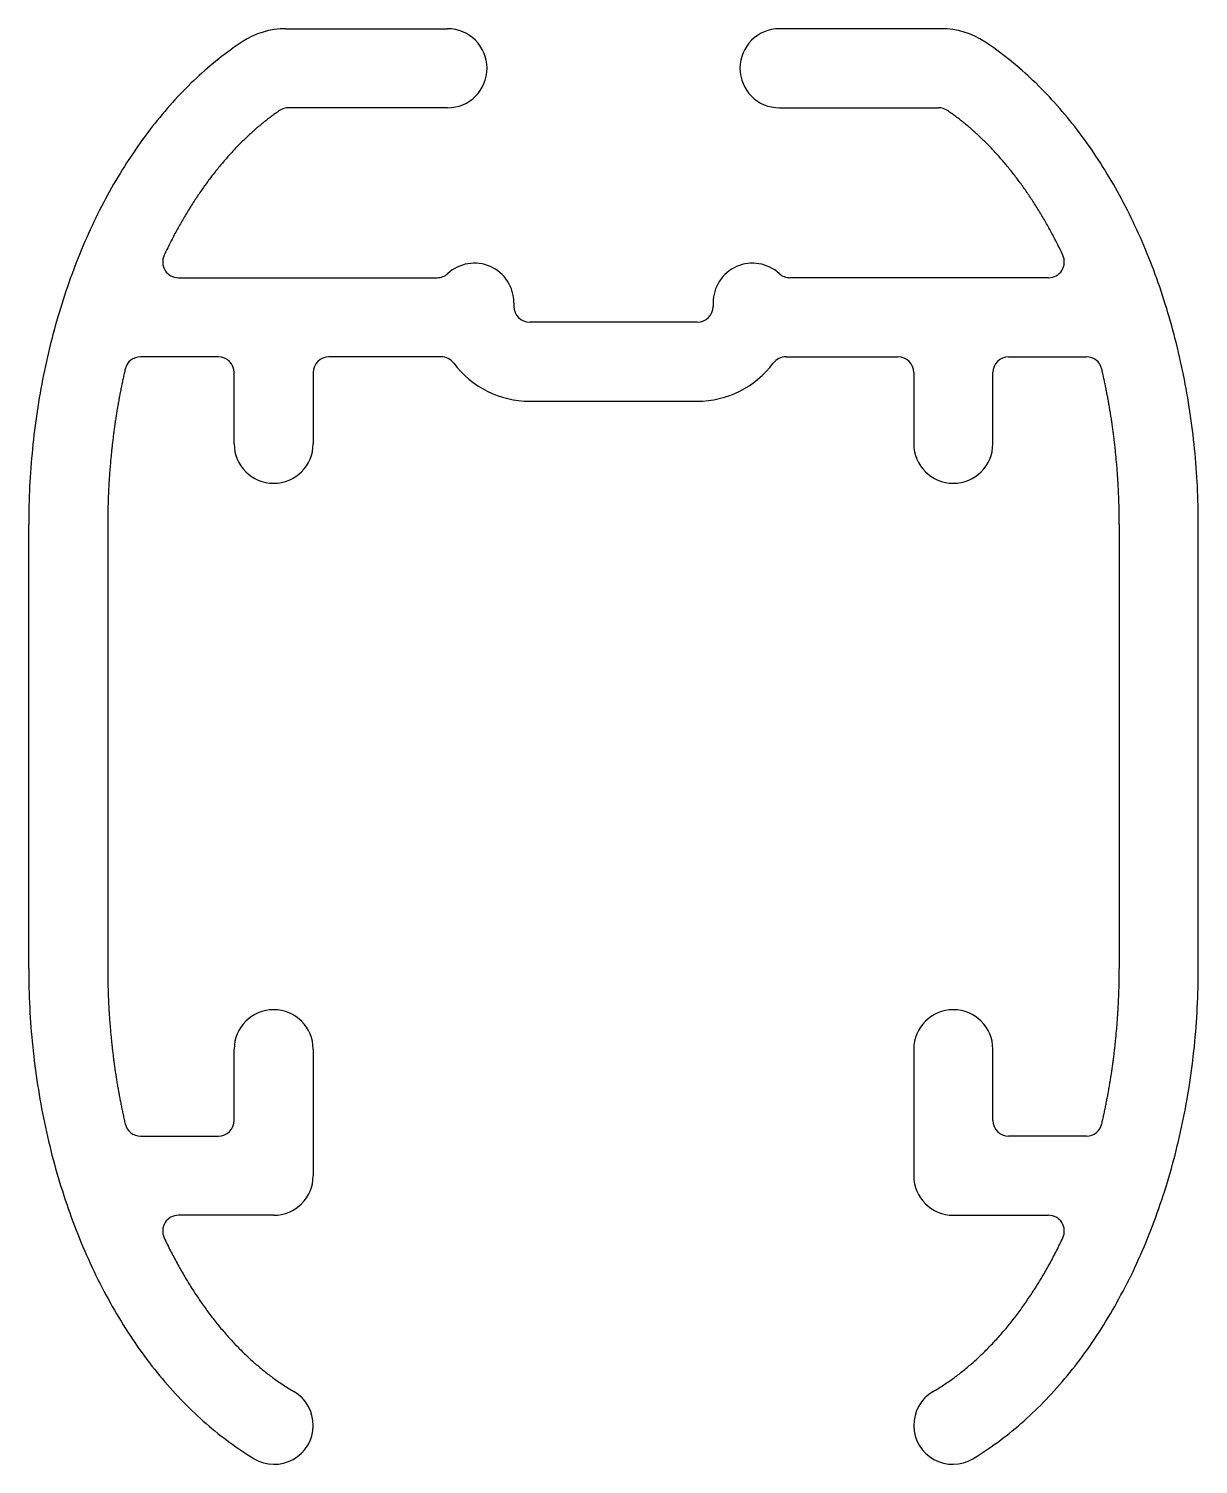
# Model space of a CAD drawing. Extents: x 635.3 to 654.1, y 660.9 to 684.
import ezdxf

# ---------------------------------------------------------------- set-up
doc = ezdxf.new("R2010")
doc.units = 0
doc.layers.get('0').update_dxf_attribs({"linetype": 'CONTINUOUS'})

msp = doc.modelspace()

# ---------------------------------------------------------------- linework, layer by layer
for p, q in [((639.408, 683.972), (642.007, 683.972)), ((649.941, 683.972), (647.341, 683.972)), ((642.007, 682.702), (639.452, 682.702)), ((647.341, 682.702), (649.897, 682.702)), ((637.683, 679.972), (641.839, 679.972)), ((651.665, 679.972), (647.51, 679.972)), ((643.074, 679.57), (643.074, 679.512)), ((646.274, 679.57), (646.274, 679.512)), ((646.02, 679.258), (643.328, 679.258)), ((638.324, 678.702), (637.075, 678.702)), ((641.904, 678.702), (640.102, 678.702)), ((647.445, 678.702), (649.246, 678.702)), ((651.024, 678.702), (652.274, 678.702)), ((638.578, 677.305), (638.578, 678.448)), ((639.848, 678.448), (639.848, 677.305)), ((649.5, 678.448), (649.5, 677.305)), ((650.77, 677.305), (650.77, 678.448)), ((643.328, 677.988), (646.02, 677.988)), ((635.276, 668.872), (635.276, 676.01)), ((636.546, 676.01), (636.546, 668.872)), ((652.802, 676.01), (652.802, 668.872)), ((654.072, 668.872), (654.072, 676.01)), ((638.578, 666.434), (638.578, 667.577)), ((639.848, 667.577), (639.848, 665.545)), ((649.5, 667.577), (649.5, 665.545)), ((650.77, 666.434), (650.77, 667.577)), ((637.075, 666.18), (638.324, 666.18)), ((652.274, 666.18), (651.024, 666.18)), ((639.213, 664.91), (637.683, 664.91)), ((650.135, 664.91), (651.665, 664.91))]:
    msp.add_line(p, q)
for points in [[(638.706, 683.761, 0), (638.658, 683.729, 0), (638.611, 683.696, 0), (638.564, 683.663, 0), (638.517, 683.629, 0), (638.47, 683.595, 0), (638.424, 683.56, 0), (638.377, 683.525, 0), (638.331, 683.488, 0), (638.285, 683.452, 0), (638.24, 683.414, 0), (638.194, 683.376, 0), (638.149, 683.338, 0), (638.104, 683.299, 0), (638.06, 683.259, 0), (638.015, 683.219, 0), (637.971, 683.178, 0), (637.927, 683.137, 0), (637.884, 683.095, 0), (637.84, 683.052, 0), (637.797, 683.009, 0), (637.754, 682.965, 0), (637.711, 682.921, 0), (637.669, 682.876, 0), (637.627, 682.831, 0), (637.585, 682.785, 0), (637.544, 682.739, 0), (637.503, 682.692, 0), (637.462, 682.644, 0), (637.421, 682.596, 0), (637.381, 682.548, 0), (637.341, 682.499, 0), (637.301, 682.449, 0), (637.262, 682.399, 0), (637.222, 682.349, 0), (637.184, 682.298, 0), (637.145, 682.246, 0), (637.107, 682.194, 0), (637.069, 682.141, 0), (637.032, 682.088, 0), (636.995, 682.035, 0), (636.958, 681.981, 0), (636.921, 681.926, 0), (636.885, 681.871, 0), (636.849, 681.816, 0), (636.814, 681.76, 0), (636.778, 681.704, 0), (636.744, 681.647, 0), (636.709, 681.59, 0), (636.675, 681.532, 0), (636.641, 681.474, 0), (636.608, 681.415, 0), (636.575, 681.356, 0), (636.542, 681.297, 0), (636.51, 681.237, 0), (636.478, 681.177, 0), (636.446, 681.116, 0), (636.415, 681.055, 0), (636.384, 680.993, 0), (636.354, 680.932, 0), (636.324, 680.869, 0), (636.294, 680.807, 0), (636.265, 680.744, 0), (636.236, 680.68, 0), (636.208, 680.616, 0), (636.179, 680.552, 0), (636.152, 680.488, 0), (636.124, 680.423, 0), (636.097, 680.358, 0), (636.071, 680.292, 0), (636.045, 680.226, 0), (636.019, 680.16, 0), (635.994, 680.093, 0), (635.969, 680.026, 0), (635.944, 679.959, 0), (635.92, 679.892, 0), (635.897, 679.824, 0), (635.874, 679.756, 0), (635.851, 679.687, 0), (635.828, 679.618, 0), (635.806, 679.549, 0), (635.785, 679.48, 0), (635.764, 679.41, 0), (635.743, 679.341, 0), (635.723, 679.27, 0), (635.703, 679.2, 0), (635.684, 679.129, 0), (635.665, 679.058, 0), (635.646, 678.987, 0), (635.628, 678.916, 0), (635.61, 678.844, 0), (635.593, 678.773, 0), (635.576, 678.7, 0), (635.56, 678.628, 0), (635.544, 678.556, 0), (635.529, 678.483, 0), (635.514, 678.41, 0), (635.499, 678.337, 0), (635.485, 678.264, 0), (635.472, 678.19, 0), (635.458, 678.117, 0), (635.446, 678.043, 0), (635.433, 677.969, 0), (635.422, 677.895, 0), (635.41, 677.821, 0), (635.399, 677.746, 0), (635.389, 677.672, 0), (635.379, 677.597, 0), (635.369, 677.522, 0), (635.36, 677.448, 0), (635.352, 677.373, 0), (635.344, 677.297, 0), (635.336, 677.222, 0), (635.329, 677.147, 0), (635.322, 677.071, 0), (635.316, 676.996, 0), (635.31, 676.92, 0), (635.304, 676.845, 0), (635.3, 676.769, 0), (635.295, 676.693, 0), (635.291, 676.617, 0), (635.288, 676.542, 0), (635.285, 676.466, 0), (635.282, 676.39, 0), (635.28, 676.314, 0), (635.278, 676.238, 0), (635.277, 676.162, 0), (635.276, 676.086, 0), (635.276, 676.01, 0)], [(654.072, 676.01, 0), (654.072, 676.086, 0), (654.071, 676.162, 0), (654.07, 676.238, 0), (654.068, 676.314, 0), (654.066, 676.39, 0), (654.064, 676.466, 0), (654.061, 676.542, 0), (654.057, 676.617, 0), (654.053, 676.693, 0), (654.049, 676.769, 0), (654.044, 676.845, 0), (654.039, 676.92, 0), (654.033, 676.996, 0), (654.027, 677.071, 0), (654.02, 677.147, 0), (654.013, 677.222, 0), (654.005, 677.297, 0), (653.997, 677.373, 0), (653.988, 677.448, 0), (653.979, 677.522, 0), (653.969, 677.597, 0), (653.96, 677.672, 0), (653.949, 677.746, 0), (653.938, 677.821, 0), (653.927, 677.895, 0), (653.915, 677.969, 0), (653.903, 678.043, 0), (653.89, 678.117, 0), (653.877, 678.19, 0), (653.863, 678.264, 0), (653.849, 678.337, 0), (653.835, 678.41, 0), (653.82, 678.483, 0), (653.804, 678.556, 0), (653.788, 678.628, 0), (653.772, 678.7, 0), (653.755, 678.773, 0), (653.738, 678.844, 0), (653.72, 678.916, 0), (653.702, 678.987, 0), (653.684, 679.058, 0), (653.665, 679.129, 0), (653.645, 679.2, 0), (653.626, 679.27, 0), (653.605, 679.341, 0), (653.585, 679.41, 0), (653.564, 679.48, 0), (653.542, 679.549, 0), (653.52, 679.618, 0), (653.498, 679.687, 0), (653.475, 679.756, 0), (653.452, 679.824, 0), (653.428, 679.892, 0), (653.404, 679.959, 0), (653.38, 680.026, 0), (653.355, 680.093, 0), (653.329, 680.16, 0), (653.304, 680.226, 0), (653.278, 680.292, 0), (653.251, 680.358, 0), (653.224, 680.423, 0), (653.197, 680.488, 0), (653.169, 680.552, 0), (653.141, 680.616, 0), (653.112, 680.68, 0), (653.084, 680.744, 0), (653.054, 680.807, 0), (653.025, 680.869, 0), (652.995, 680.932, 0), (652.964, 680.993, 0), (652.933, 681.055, 0), (652.902, 681.116, 0), (652.871, 681.177, 0), (652.839, 681.237, 0), (652.806, 681.297, 0), (652.774, 681.356, 0), (652.741, 681.415, 0), (652.707, 681.474, 0), (652.673, 681.532, 0), (652.639, 681.59, 0), (652.605, 681.647, 0), (652.57, 681.704, 0), (652.535, 681.76, 0), (652.499, 681.816, 0), (652.464, 681.871, 0), (652.427, 681.926, 0), (652.391, 681.981, 0), (652.354, 682.035, 0), (652.317, 682.088, 0), (652.279, 682.141, 0), (652.241, 682.194, 0), (652.203, 682.246, 0), (652.165, 682.298, 0), (652.126, 682.349, 0), (652.087, 682.399, 0), (652.047, 682.449, 0), (652.008, 682.499, 0), (651.968, 682.548, 0), (651.927, 682.596, 0), (651.887, 682.644, 0), (651.846, 682.692, 0), (651.805, 682.739, 0), (651.763, 682.785, 0), (651.721, 682.831, 0), (651.679, 682.876, 0), (651.637, 682.921, 0), (651.594, 682.965, 0), (651.552, 683.009, 0), (651.508, 683.052, 0), (651.465, 683.095, 0), (651.421, 683.137, 0), (651.377, 683.178, 0), (651.333, 683.219, 0), (651.289, 683.259, 0), (651.244, 683.299, 0), (651.199, 683.338, 0), (651.154, 683.376, 0), (651.109, 683.414, 0), (651.063, 683.452, 0), (651.017, 683.488, 0), (650.971, 683.525, 0), (650.925, 683.56, 0), (650.878, 683.595, 0), (650.832, 683.629, 0), (650.785, 683.663, 0), (650.738, 683.696, 0), (650.69, 683.729, 0), (650.643, 683.761, 0)], [(639.308, 682.658, 0), (639.291, 682.646, 0), (639.273, 682.634, 0), (639.256, 682.622, 0), (639.239, 682.61, 0), (639.222, 682.598, 0), (639.205, 682.585, 0), (639.188, 682.573, 0), (639.171, 682.56, 0), (639.155, 682.547, 0), (639.138, 682.534, 0), (639.121, 682.522, 0), (639.104, 682.508, 0), (639.087, 682.495, 0), (639.071, 682.482, 0), (639.054, 682.469, 0), (639.037, 682.455, 0), (639.021, 682.442, 0), (639.004, 682.428, 0), (638.988, 682.414, 0), (638.971, 682.4, 0), (638.955, 682.386, 0), (638.938, 682.372, 0), (638.922, 682.358, 0), (638.905, 682.344, 0), (638.889, 682.329, 0), (638.873, 682.315, 0), (638.856, 682.3, 0), (638.84, 682.285, 0), (638.824, 682.271, 0), (638.808, 682.256, 0), (638.792, 682.241, 0), (638.776, 682.225, 0), (638.76, 682.21, 0), (638.744, 682.195, 0), (638.728, 682.179, 0), (638.712, 682.164, 0), (638.696, 682.148, 0), (638.68, 682.132, 0), (638.664, 682.116, 0), (638.649, 682.1, 0), (638.633, 682.084, 0), (638.617, 682.068, 0), (638.602, 682.052, 0), (638.586, 682.036, 0), (638.571, 682.019, 0), (638.555, 682.003, 0), (638.54, 681.986, 0), (638.524, 681.969, 0), (638.509, 681.952, 0), (638.494, 681.935, 0), (638.478, 681.918, 0), (638.463, 681.901, 0), (638.448, 681.884, 0), (638.433, 681.866, 0), (638.418, 681.849, 0), (638.403, 681.831, 0), (638.388, 681.814, 0), (638.373, 681.796, 0), (638.358, 681.778, 0), (638.343, 681.76, 0), (638.328, 681.742, 0), (638.313, 681.724, 0), (638.299, 681.706, 0), (638.284, 681.688, 0), (638.269, 681.669, 0), (638.255, 681.651, 0), (638.24, 681.632, 0), (638.226, 681.613, 0), (638.211, 681.595, 0), (638.197, 681.576, 0), (638.183, 681.557, 0), (638.168, 681.538, 0), (638.154, 681.519, 0), (638.14, 681.499, 0), (638.126, 681.48, 0), (638.112, 681.461, 0), (638.098, 681.441, 0), (638.084, 681.421, 0), (638.07, 681.402, 0), (638.056, 681.382, 0), (638.042, 681.362, 0), (638.028, 681.342, 0), (638.014, 681.322, 0), (638.001, 681.302, 0), (637.987, 681.282, 0), (637.974, 681.261, 0), (637.96, 681.241, 0), (637.947, 681.221, 0), (637.933, 681.2, 0), (637.92, 681.179, 0), (637.906, 681.159, 0), (637.893, 681.138, 0), (637.88, 681.117, 0), (637.867, 681.096, 0), (637.854, 681.075, 0), (637.841, 681.054, 0), (637.828, 681.032, 0), (637.815, 681.011, 0), (637.802, 680.99, 0), (637.789, 680.968, 0), (637.776, 680.947, 0), (637.764, 680.925, 0), (637.751, 680.903, 0), (637.738, 680.881, 0), (637.726, 680.859, 0), (637.713, 680.837, 0), (637.701, 680.815, 0), (637.688, 680.793, 0), (637.676, 680.771, 0), (637.664, 680.749, 0), (637.652, 680.726, 0), (637.64, 680.704, 0), (637.627, 680.681, 0), (637.615, 680.659, 0), (637.603, 680.636, 0), (637.592, 680.613, 0), (637.58, 680.59, 0), (637.568, 680.567, 0), (637.556, 680.544, 0), (637.544, 680.521, 0), (637.533, 680.498, 0), (637.521, 680.475, 0), (637.51, 680.452, 0), (637.498, 680.428, 0), (637.487, 680.405, 0), (637.476, 680.381, 0), (637.464, 680.358, 0), (637.453, 680.334, 0)], [(651.895, 680.334, 0), (651.884, 680.358, 0), (651.873, 680.381, 0), (651.861, 680.405, 0), (651.85, 680.428, 0), (651.839, 680.452, 0), (651.827, 680.475, 0), (651.816, 680.498, 0), (651.804, 680.521, 0), (651.792, 680.544, 0), (651.781, 680.567, 0), (651.769, 680.59, 0), (651.757, 680.613, 0), (651.745, 680.636, 0), (651.733, 680.659, 0), (651.721, 680.681, 0), (651.709, 680.704, 0), (651.697, 680.726, 0), (651.685, 680.749, 0), (651.672, 680.771, 0), (651.66, 680.793, 0), (651.648, 680.815, 0), (651.635, 680.837, 0), (651.623, 680.859, 0), (651.61, 680.881, 0), (651.598, 680.903, 0), (651.585, 680.925, 0), (651.572, 680.947, 0), (651.559, 680.968, 0), (651.547, 680.99, 0), (651.534, 681.011, 0), (651.521, 681.032, 0), (651.508, 681.054, 0), (651.495, 681.075, 0), (651.482, 681.096, 0), (651.469, 681.117, 0), (651.455, 681.138, 0), (651.442, 681.159, 0), (651.429, 681.179, 0), (651.415, 681.2, 0), (651.402, 681.221, 0), (651.388, 681.241, 0), (651.375, 681.261, 0), (651.361, 681.282, 0), (651.348, 681.302, 0), (651.334, 681.322, 0), (651.32, 681.342, 0), (651.307, 681.362, 0), (651.293, 681.382, 0), (651.279, 681.402, 0), (651.265, 681.421, 0), (651.251, 681.441, 0), (651.237, 681.461, 0), (651.223, 681.48, 0), (651.209, 681.499, 0), (651.194, 681.519, 0), (651.18, 681.538, 0), (651.166, 681.557, 0), (651.152, 681.576, 0), (651.137, 681.595, 0), (651.123, 681.613, 0), (651.108, 681.632, 0), (651.094, 681.651, 0), (651.079, 681.669, 0), (651.064, 681.688, 0), (651.05, 681.706, 0), (651.035, 681.724, 0), (651.02, 681.742, 0), (651.005, 681.76, 0), (650.991, 681.778, 0), (650.976, 681.796, 0), (650.961, 681.814, 0), (650.946, 681.831, 0), (650.931, 681.849, 0), (650.916, 681.866, 0), (650.9, 681.884, 0), (650.885, 681.901, 0), (650.87, 681.918, 0), (650.855, 681.935, 0), (650.839, 681.952, 0), (650.824, 681.969, 0), (650.809, 681.986, 0), (650.793, 682.003, 0), (650.778, 682.019, 0), (650.762, 682.036, 0), (650.747, 682.052, 0), (650.731, 682.068, 0), (650.715, 682.084, 0), (650.7, 682.1, 0), (650.684, 682.116, 0), (650.668, 682.132, 0), (650.652, 682.148, 0), (650.637, 682.164, 0), (650.621, 682.179, 0), (650.605, 682.195, 0), (650.589, 682.21, 0), (650.573, 682.225, 0), (650.557, 682.241, 0), (650.541, 682.256, 0), (650.524, 682.271, 0), (650.508, 682.285, 0), (650.492, 682.3, 0), (650.476, 682.315, 0), (650.459, 682.329, 0), (650.443, 682.344, 0), (650.427, 682.358, 0), (650.41, 682.372, 0), (650.394, 682.386, 0), (650.377, 682.4, 0), (650.361, 682.414, 0), (650.344, 682.428, 0), (650.328, 682.442, 0), (650.311, 682.455, 0), (650.295, 682.469, 0), (650.278, 682.482, 0), (650.261, 682.495, 0), (650.244, 682.508, 0), (650.228, 682.522, 0), (650.211, 682.534, 0), (650.194, 682.547, 0), (650.177, 682.56, 0), (650.16, 682.573, 0), (650.143, 682.585, 0), (650.126, 682.598, 0), (650.109, 682.61, 0), (650.092, 682.622, 0), (650.075, 682.634, 0), (650.058, 682.646, 0), (650.041, 682.658, 0)], [(636.827, 678.505, 0), (636.823, 678.487, 0), (636.819, 678.468, 0), (636.814, 678.449, 0), (636.81, 678.431, 0), (636.806, 678.412, 0), (636.802, 678.393, 0), (636.798, 678.374, 0), (636.793, 678.355, 0), (636.789, 678.337, 0), (636.785, 678.318, 0), (636.781, 678.299, 0), (636.777, 678.28, 0), (636.773, 678.261, 0), (636.77, 678.242, 0), (636.766, 678.223, 0), (636.762, 678.204, 0), (636.758, 678.185, 0), (636.754, 678.166, 0), (636.751, 678.147, 0), (636.747, 678.128, 0), (636.743, 678.109, 0), (636.739, 678.09, 0), (636.736, 678.071, 0), (636.732, 678.052, 0), (636.729, 678.033, 0), (636.725, 678.014, 0), (636.722, 677.994, 0), (636.718, 677.975, 0), (636.715, 677.956, 0), (636.712, 677.937, 0), (636.708, 677.918, 0), (636.705, 677.899, 0), (636.702, 677.879, 0), (636.698, 677.86, 0), (636.695, 677.841, 0), (636.692, 677.822, 0), (636.689, 677.802, 0), (636.686, 677.783, 0), (636.683, 677.764, 0), (636.68, 677.744, 0), (636.677, 677.725, 0), (636.674, 677.706, 0), (636.671, 677.686, 0), (636.668, 677.667, 0), (636.665, 677.648, 0), (636.662, 677.628, 0), (636.659, 677.609, 0), (636.657, 677.589, 0), (636.654, 677.57, 0), (636.651, 677.55, 0), (636.649, 677.531, 0), (636.646, 677.511, 0), (636.643, 677.492, 0), (636.641, 677.473, 0), (636.638, 677.453, 0), (636.636, 677.434, 0), (636.633, 677.414, 0), (636.631, 677.394, 0), (636.628, 677.375, 0), (636.626, 677.355, 0), (636.624, 677.336, 0), (636.621, 677.316, 0), (636.619, 677.297, 0), (636.617, 677.277, 0), (636.615, 677.257, 0), (636.613, 677.238, 0), (636.611, 677.218, 0), (636.608, 677.199, 0), (636.606, 677.179, 0), (636.604, 677.159, 0), (636.602, 677.14, 0), (636.6, 677.12, 0), (636.599, 677.1, 0), (636.597, 677.081, 0), (636.595, 677.061, 0), (636.593, 677.041, 0), (636.591, 677.021, 0), (636.589, 677.002, 0), (636.588, 676.982, 0), (636.586, 676.962, 0), (636.584, 676.943, 0), (636.583, 676.923, 0), (636.581, 676.903, 0), (636.58, 676.883, 0), (636.578, 676.864, 0), (636.577, 676.844, 0), (636.575, 676.824, 0), (636.574, 676.804, 0), (636.573, 676.784, 0), (636.571, 676.765, 0), (636.57, 676.745, 0), (636.569, 676.725, 0), (636.567, 676.705, 0), (636.566, 676.685, 0), (636.565, 676.666, 0), (636.564, 676.646, 0), (636.563, 676.626, 0), (636.562, 676.606, 0), (636.561, 676.586, 0), (636.56, 676.566, 0), (636.559, 676.547, 0), (636.558, 676.527, 0), (636.557, 676.507, 0), (636.556, 676.487, 0), (636.555, 676.467, 0), (636.555, 676.447, 0), (636.554, 676.427, 0), (636.553, 676.407, 0), (636.552, 676.388, 0), (636.552, 676.368, 0), (636.551, 676.348, 0), (636.551, 676.328, 0), (636.55, 676.308, 0), (636.55, 676.288, 0), (636.549, 676.268, 0), (636.549, 676.248, 0), (636.548, 676.229, 0), (636.548, 676.209, 0), (636.548, 676.189, 0), (636.547, 676.169, 0), (636.547, 676.149, 0), (636.547, 676.129, 0), (636.547, 676.109, 0), (636.547, 676.089, 0), (636.546, 676.069, 0), (636.546, 676.049, 0), (636.546, 676.029, 0), (636.546, 676.01, 0)], [(652.802, 676.01, 0), (652.802, 676.029, 0), (652.802, 676.049, 0), (652.802, 676.069, 0), (652.802, 676.089, 0), (652.802, 676.109, 0), (652.802, 676.129, 0), (652.801, 676.149, 0), (652.801, 676.169, 0), (652.801, 676.189, 0), (652.801, 676.209, 0), (652.8, 676.229, 0), (652.8, 676.248, 0), (652.799, 676.268, 0), (652.799, 676.288, 0), (652.798, 676.308, 0), (652.798, 676.328, 0), (652.797, 676.348, 0), (652.797, 676.368, 0), (652.796, 676.388, 0), (652.795, 676.407, 0), (652.795, 676.427, 0), (652.794, 676.447, 0), (652.793, 676.467, 0), (652.792, 676.487, 0), (652.791, 676.507, 0), (652.791, 676.527, 0), (652.79, 676.547, 0), (652.789, 676.566, 0), (652.788, 676.586, 0), (652.787, 676.606, 0), (652.786, 676.626, 0), (652.785, 676.646, 0), (652.783, 676.666, 0), (652.782, 676.685, 0), (652.781, 676.705, 0), (652.78, 676.725, 0), (652.779, 676.745, 0), (652.777, 676.765, 0), (652.776, 676.784, 0), (652.775, 676.804, 0), (652.773, 676.824, 0), (652.772, 676.844, 0), (652.77, 676.864, 0), (652.769, 676.883, 0), (652.767, 676.903, 0), (652.766, 676.923, 0), (652.764, 676.943, 0), (652.762, 676.962, 0), (652.761, 676.982, 0), (652.759, 677.002, 0), (652.757, 677.021, 0), (652.755, 677.041, 0), (652.754, 677.061, 0), (652.752, 677.081, 0), (652.75, 677.1, 0), (652.748, 677.12, 0), (652.746, 677.14, 0), (652.744, 677.159, 0), (652.742, 677.179, 0), (652.74, 677.199, 0), (652.738, 677.218, 0), (652.736, 677.238, 0), (652.734, 677.257, 0), (652.731, 677.277, 0), (652.729, 677.297, 0), (652.727, 677.316, 0), (652.725, 677.336, 0), (652.722, 677.355, 0), (652.72, 677.375, 0), (652.718, 677.394, 0), (652.715, 677.414, 0), (652.713, 677.434, 0), (652.71, 677.453, 0), (652.708, 677.473, 0), (652.705, 677.492, 0), (652.703, 677.511, 0), (652.7, 677.531, 0), (652.697, 677.55, 0), (652.695, 677.57, 0), (652.692, 677.589, 0), (652.689, 677.609, 0), (652.686, 677.628, 0), (652.683, 677.648, 0), (652.681, 677.667, 0), (652.678, 677.686, 0), (652.675, 677.706, 0), (652.672, 677.725, 0), (652.669, 677.744, 0), (652.666, 677.764, 0), (652.663, 677.783, 0), (652.66, 677.802, 0), (652.656, 677.822, 0), (652.653, 677.841, 0), (652.65, 677.86, 0), (652.647, 677.879, 0), (652.644, 677.899, 0), (652.64, 677.918, 0), (652.637, 677.937, 0), (652.634, 677.956, 0), (652.63, 677.975, 0), (652.627, 677.994, 0), (652.623, 678.014, 0), (652.62, 678.033, 0), (652.616, 678.052, 0), (652.613, 678.071, 0), (652.609, 678.09, 0), (652.605, 678.109, 0), (652.602, 678.128, 0), (652.598, 678.147, 0), (652.594, 678.166, 0), (652.59, 678.185, 0), (652.587, 678.204, 0), (652.583, 678.223, 0), (652.579, 678.242, 0), (652.575, 678.261, 0), (652.571, 678.28, 0), (652.567, 678.299, 0), (652.563, 678.318, 0), (652.559, 678.337, 0), (652.555, 678.355, 0), (652.551, 678.374, 0), (652.547, 678.393, 0), (652.543, 678.412, 0), (652.538, 678.431, 0), (652.534, 678.449, 0), (652.53, 678.468, 0), (652.526, 678.487, 0), (652.521, 678.505, 0)], [(635.276, 668.872, 0), (635.276, 668.794, 0), (635.277, 668.715, 0), (635.278, 668.637, 0), (635.28, 668.558, 0), (635.282, 668.48, 0), (635.285, 668.402, 0), (635.288, 668.324, 0), (635.292, 668.245, 0), (635.296, 668.167, 0), (635.301, 668.089, 0), (635.306, 668.011, 0), (635.312, 667.933, 0), (635.318, 667.855, 0), (635.325, 667.777, 0), (635.332, 667.699, 0), (635.34, 667.622, 0), (635.348, 667.544, 0), (635.357, 667.467, 0), (635.366, 667.389, 0), (635.375, 667.312, 0), (635.385, 667.235, 0), (635.396, 667.158, 0), (635.407, 667.082, 0), (635.419, 667.005, 0), (635.431, 666.929, 0), (635.443, 666.852, 0), (635.456, 666.776, 0), (635.47, 666.7, 0), (635.484, 666.624, 0), (635.498, 666.549, 0), (635.513, 666.474, 0), (635.529, 666.398, 0), (635.545, 666.323, 0), (635.561, 666.249, 0), (635.578, 666.174, 0), (635.595, 666.1, 0), (635.613, 666.026, 0), (635.631, 665.952, 0), (635.65, 665.878, 0), (635.669, 665.805, 0), (635.689, 665.732, 0), (635.709, 665.659, 0), (635.73, 665.587, 0), (635.751, 665.515, 0), (635.772, 665.443, 0), (635.794, 665.371, 0), (635.817, 665.3, 0), (635.84, 665.229, 0), (635.863, 665.158, 0), (635.887, 665.087, 0), (635.911, 665.017, 0), (635.936, 664.947, 0), (635.961, 664.878, 0), (635.986, 664.809, 0), (636.012, 664.74, 0), (636.039, 664.672, 0), (636.065, 664.604, 0), (636.093, 664.536, 0), (636.12, 664.469, 0), (636.148, 664.402, 0), (636.177, 664.335, 0), (636.206, 664.269, 0), (636.235, 664.203, 0), (636.265, 664.138, 0), (636.295, 664.073, 0), (636.326, 664.008, 0), (636.357, 663.944, 0), (636.388, 663.88, 0), (636.42, 663.817, 0), (636.452, 663.754, 0), (636.485, 663.691, 0), (636.518, 663.629, 0), (636.552, 663.568, 0), (636.585, 663.506, 0), (636.62, 663.446, 0), (636.654, 663.385, 0), (636.689, 663.326, 0), (636.724, 663.266, 0), (636.76, 663.208, 0), (636.796, 663.149, 0), (636.833, 663.091, 0), (636.869, 663.034, 0), (636.907, 662.977, 0), (636.944, 662.921, 0), (636.982, 662.865, 0), (637.02, 662.809, 0), (637.059, 662.755, 0), (637.098, 662.7, 0), (637.137, 662.646, 0), (637.177, 662.593, 0), (637.217, 662.54, 0), (637.257, 662.488, 0), (637.298, 662.436, 0), (637.339, 662.385, 0), (637.38, 662.335, 0), (637.421, 662.285, 0), (637.463, 662.235, 0), (637.506, 662.186, 0), (637.548, 662.138, 0), (637.591, 662.09, 0), (637.634, 662.043, 0), (637.677, 661.996, 0), (637.721, 661.95, 0), (637.765, 661.905, 0), (637.81, 661.86, 0), (637.854, 661.816, 0), (637.899, 661.772, 0), (637.944, 661.729, 0), (637.989, 661.686, 0), (638.035, 661.645, 0), (638.081, 661.603, 0), (638.127, 661.563, 0), (638.174, 661.523, 0), (638.22, 661.483, 0), (638.267, 661.445, 0), (638.315, 661.406, 0), (638.362, 661.369, 0), (638.41, 661.332, 0), (638.458, 661.296, 0), (638.506, 661.26, 0), (638.554, 661.225, 0), (638.603, 661.191, 0), (638.651, 661.157, 0), (638.7, 661.124, 0), (638.75, 661.092, 0), (638.799, 661.06, 0), (638.849, 661.029, 0), (638.898, 660.999, 0)], [(636.546, 668.872, 0), (636.546, 668.852, 0), (636.546, 668.832, 0), (636.546, 668.812, 0), (636.547, 668.793, 0), (636.547, 668.773, 0), (636.547, 668.753, 0), (636.547, 668.733, 0), (636.547, 668.713, 0), (636.548, 668.693, 0), (636.548, 668.673, 0), (636.548, 668.653, 0), (636.549, 668.633, 0), (636.549, 668.613, 0), (636.55, 668.594, 0), (636.55, 668.574, 0), (636.551, 668.554, 0), (636.551, 668.534, 0), (636.552, 668.514, 0), (636.552, 668.494, 0), (636.553, 668.474, 0), (636.554, 668.454, 0), (636.555, 668.434, 0), (636.555, 668.415, 0), (636.556, 668.395, 0), (636.557, 668.375, 0), (636.558, 668.355, 0), (636.559, 668.335, 0), (636.56, 668.315, 0), (636.561, 668.295, 0), (636.562, 668.276, 0), (636.563, 668.256, 0), (636.564, 668.236, 0), (636.565, 668.216, 0), (636.566, 668.196, 0), (636.567, 668.177, 0), (636.569, 668.157, 0), (636.57, 668.137, 0), (636.571, 668.117, 0), (636.573, 668.097, 0), (636.574, 668.078, 0), (636.575, 668.058, 0), (636.577, 668.038, 0), (636.578, 668.018, 0), (636.58, 667.998, 0), (636.581, 667.979, 0), (636.583, 667.959, 0), (636.584, 667.939, 0), (636.586, 667.919, 0), (636.588, 667.9, 0), (636.589, 667.88, 0), (636.591, 667.86, 0), (636.593, 667.841, 0), (636.595, 667.821, 0), (636.597, 667.801, 0), (636.599, 667.781, 0), (636.6, 667.762, 0), (636.602, 667.742, 0), (636.604, 667.722, 0), (636.606, 667.703, 0), (636.608, 667.683, 0), (636.611, 667.664, 0), (636.613, 667.644, 0), (636.615, 667.624, 0), (636.617, 667.605, 0), (636.619, 667.585, 0), (636.621, 667.566, 0), (636.624, 667.546, 0), (636.626, 667.526, 0), (636.628, 667.507, 0), (636.631, 667.487, 0), (636.633, 667.468, 0), (636.636, 667.448, 0), (636.638, 667.429, 0), (636.641, 667.409, 0), (636.643, 667.39, 0), (636.646, 667.37, 0), (636.649, 667.351, 0), (636.651, 667.331, 0), (636.654, 667.312, 0), (636.657, 667.292, 0), (636.659, 667.273, 0), (636.662, 667.254, 0), (636.665, 667.234, 0), (636.668, 667.215, 0), (636.671, 667.195, 0), (636.674, 667.176, 0), (636.677, 667.157, 0), (636.68, 667.137, 0), (636.683, 667.118, 0), (636.686, 667.099, 0), (636.689, 667.079, 0), (636.692, 667.06, 0), (636.695, 667.041, 0), (636.698, 667.022, 0), (636.702, 667.002, 0), (636.705, 666.983, 0), (636.708, 666.964, 0), (636.712, 666.945, 0), (636.715, 666.926, 0), (636.718, 666.906, 0), (636.722, 666.887, 0), (636.725, 666.868, 0), (636.729, 666.849, 0), (636.732, 666.83, 0), (636.736, 666.811, 0), (636.739, 666.792, 0), (636.743, 666.773, 0), (636.747, 666.754, 0), (636.75, 666.735, 0), (636.754, 666.716, 0), (636.758, 666.697, 0), (636.762, 666.678, 0), (636.766, 666.659, 0), (636.77, 666.64, 0), (636.773, 666.621, 0), (636.777, 666.602, 0), (636.781, 666.583, 0), (636.785, 666.564, 0), (636.789, 666.545, 0), (636.793, 666.526, 0), (636.798, 666.508, 0), (636.802, 666.489, 0), (636.806, 666.47, 0), (636.81, 666.451, 0), (636.814, 666.432, 0), (636.818, 666.414, 0), (636.823, 666.395, 0), (636.827, 666.376, 0)], [(650.45, 660.999, 0), (650.5, 661.029, 0), (650.549, 661.06, 0), (650.599, 661.092, 0), (650.648, 661.124, 0), (650.697, 661.157, 0), (650.746, 661.191, 0), (650.794, 661.225, 0), (650.843, 661.26, 0), (650.891, 661.296, 0), (650.939, 661.332, 0), (650.986, 661.369, 0), (651.034, 661.406, 0), (651.081, 661.445, 0), (651.128, 661.483, 0), (651.175, 661.523, 0), (651.221, 661.563, 0), (651.267, 661.603, 0), (651.313, 661.645, 0), (651.359, 661.686, 0), (651.404, 661.729, 0), (651.45, 661.772, 0), (651.494, 661.816, 0), (651.539, 661.86, 0), (651.583, 661.905, 0), (651.627, 661.95, 0), (651.671, 661.996, 0), (651.714, 662.043, 0), (651.758, 662.09, 0), (651.8, 662.138, 0), (651.843, 662.186, 0), (651.885, 662.235, 0), (651.927, 662.285, 0), (651.969, 662.335, 0), (652.01, 662.385, 0), (652.051, 662.436, 0), (652.091, 662.488, 0), (652.132, 662.54, 0), (652.172, 662.593, 0), (652.211, 662.646, 0), (652.251, 662.7, 0), (652.29, 662.755, 0), (652.328, 662.809, 0), (652.366, 662.865, 0), (652.404, 662.921, 0), (652.442, 662.977, 0), (652.479, 663.034, 0), (652.516, 663.091, 0), (652.552, 663.149, 0), (652.588, 663.208, 0), (652.624, 663.266, 0), (652.659, 663.326, 0), (652.694, 663.385, 0), (652.729, 663.446, 0), (652.763, 663.506, 0), (652.797, 663.568, 0), (652.83, 663.629, 0), (652.863, 663.691, 0), (652.896, 663.754, 0), (652.928, 663.817, 0), (652.96, 663.88, 0), (652.992, 663.944, 0), (653.023, 664.008, 0), (653.053, 664.073, 0), (653.083, 664.138, 0), (653.113, 664.203, 0), (653.143, 664.269, 0), (653.172, 664.335, 0), (653.2, 664.402, 0), (653.228, 664.469, 0), (653.256, 664.536, 0), (653.283, 664.604, 0), (653.31, 664.672, 0), (653.336, 664.74, 0), (653.362, 664.809, 0), (653.388, 664.878, 0), (653.413, 664.947, 0), (653.438, 665.017, 0), (653.462, 665.087, 0), (653.486, 665.158, 0), (653.509, 665.229, 0), (653.532, 665.3, 0), (653.554, 665.371, 0), (653.576, 665.443, 0), (653.598, 665.515, 0), (653.619, 665.587, 0), (653.639, 665.659, 0), (653.659, 665.732, 0), (653.679, 665.805, 0), (653.698, 665.878, 0), (653.717, 665.952, 0), (653.735, 666.026, 0), (653.753, 666.1, 0), (653.77, 666.174, 0), (653.787, 666.249, 0), (653.804, 666.323, 0), (653.82, 666.398, 0), (653.835, 666.474, 0), (653.85, 666.549, 0), (653.864, 666.624, 0), (653.878, 666.7, 0), (653.892, 666.776, 0), (653.905, 666.852, 0), (653.918, 666.929, 0), (653.93, 667.005, 0), (653.941, 667.082, 0), (653.952, 667.158, 0), (653.963, 667.235, 0), (653.973, 667.312, 0), (653.983, 667.389, 0), (653.992, 667.467, 0), (654.001, 667.544, 0), (654.009, 667.622, 0), (654.016, 667.699, 0), (654.024, 667.777, 0), (654.03, 667.855, 0), (654.036, 667.933, 0), (654.042, 668.011, 0), (654.047, 668.089, 0), (654.052, 668.167, 0), (654.056, 668.245, 0), (654.06, 668.324, 0), (654.063, 668.402, 0), (654.066, 668.48, 0), (654.068, 668.558, 0), (654.07, 668.637, 0), (654.071, 668.715, 0), (654.072, 668.794, 0), (654.072, 668.872, 0)], [(652.521, 666.376, 0), (652.526, 666.395, 0), (652.53, 666.414, 0), (652.534, 666.432, 0), (652.538, 666.451, 0), (652.543, 666.47, 0), (652.547, 666.489, 0), (652.551, 666.508, 0), (652.555, 666.526, 0), (652.559, 666.545, 0), (652.563, 666.564, 0), (652.567, 666.583, 0), (652.571, 666.602, 0), (652.575, 666.621, 0), (652.579, 666.64, 0), (652.583, 666.659, 0), (652.587, 666.678, 0), (652.59, 666.697, 0), (652.594, 666.716, 0), (652.598, 666.735, 0), (652.602, 666.754, 0), (652.605, 666.773, 0), (652.609, 666.792, 0), (652.613, 666.811, 0), (652.616, 666.83, 0), (652.62, 666.849, 0), (652.623, 666.868, 0), (652.627, 666.887, 0), (652.63, 666.906, 0), (652.634, 666.926, 0), (652.637, 666.945, 0), (652.64, 666.964, 0), (652.644, 666.983, 0), (652.647, 667.002, 0), (652.65, 667.022, 0), (652.653, 667.041, 0), (652.656, 667.06, 0), (652.66, 667.079, 0), (652.663, 667.099, 0), (652.666, 667.118, 0), (652.669, 667.137, 0), (652.672, 667.157, 0), (652.675, 667.176, 0), (652.678, 667.195, 0), (652.681, 667.215, 0), (652.683, 667.234, 0), (652.686, 667.254, 0), (652.689, 667.273, 0), (652.692, 667.292, 0), (652.695, 667.312, 0), (652.697, 667.331, 0), (652.7, 667.351, 0), (652.703, 667.37, 0), (652.705, 667.39, 0), (652.708, 667.409, 0), (652.71, 667.429, 0), (652.713, 667.448, 0), (652.715, 667.468, 0), (652.718, 667.487, 0), (652.72, 667.507, 0), (652.722, 667.526, 0), (652.725, 667.546, 0), (652.727, 667.566, 0), (652.729, 667.585, 0), (652.731, 667.605, 0), (652.734, 667.624, 0), (652.736, 667.644, 0), (652.738, 667.664, 0), (652.74, 667.683, 0), (652.742, 667.703, 0), (652.744, 667.722, 0), (652.746, 667.742, 0), (652.748, 667.762, 0), (652.75, 667.781, 0), (652.752, 667.801, 0), (652.754, 667.821, 0), (652.755, 667.841, 0), (652.757, 667.86, 0), (652.759, 667.88, 0), (652.761, 667.9, 0), (652.762, 667.919, 0), (652.764, 667.939, 0), (652.766, 667.959, 0), (652.767, 667.979, 0), (652.769, 667.998, 0), (652.77, 668.018, 0), (652.772, 668.038, 0), (652.773, 668.058, 0), (652.775, 668.078, 0), (652.776, 668.097, 0), (652.777, 668.117, 0), (652.779, 668.137, 0), (652.78, 668.157, 0), (652.781, 668.177, 0), (652.782, 668.196, 0), (652.783, 668.216, 0), (652.785, 668.236, 0), (652.786, 668.256, 0), (652.787, 668.276, 0), (652.788, 668.295, 0), (652.789, 668.315, 0), (652.79, 668.335, 0), (652.791, 668.355, 0), (652.791, 668.375, 0), (652.792, 668.395, 0), (652.793, 668.415, 0), (652.794, 668.434, 0), (652.795, 668.454, 0), (652.795, 668.474, 0), (652.796, 668.494, 0), (652.797, 668.514, 0), (652.797, 668.534, 0), (652.798, 668.554, 0), (652.798, 668.574, 0), (652.799, 668.594, 0), (652.799, 668.613, 0), (652.8, 668.633, 0), (652.8, 668.653, 0), (652.801, 668.673, 0), (652.801, 668.693, 0), (652.801, 668.713, 0), (652.801, 668.733, 0), (652.802, 668.753, 0), (652.802, 668.773, 0), (652.802, 668.793, 0), (652.802, 668.812, 0), (652.802, 668.832, 0), (652.802, 668.852, 0), (652.802, 668.872, 0)], [(637.453, 664.548, 0), (637.466, 664.521, 0), (637.478, 664.495, 0), (637.49, 664.469, 0), (637.503, 664.444, 0), (637.516, 664.418, 0), (637.528, 664.392, 0), (637.541, 664.367, 0), (637.554, 664.341, 0), (637.567, 664.316, 0), (637.58, 664.29, 0), (637.593, 664.265, 0), (637.606, 664.24, 0), (637.62, 664.215, 0), (637.633, 664.19, 0), (637.646, 664.165, 0), (637.66, 664.14, 0), (637.673, 664.116, 0), (637.687, 664.091, 0), (637.7, 664.067, 0), (637.714, 664.042, 0), (637.728, 664.018, 0), (637.742, 663.994, 0), (637.756, 663.97, 0), (637.77, 663.946, 0), (637.784, 663.922, 0), (637.798, 663.898, 0), (637.812, 663.875, 0), (637.826, 663.851, 0), (637.841, 663.828, 0), (637.855, 663.804, 0), (637.87, 663.781, 0), (637.884, 663.758, 0), (637.899, 663.735, 0), (637.914, 663.712, 0), (637.928, 663.689, 0), (637.943, 663.666, 0), (637.958, 663.644, 0), (637.973, 663.621, 0), (637.988, 663.599, 0), (638.003, 663.576, 0), (638.018, 663.554, 0), (638.033, 663.532, 0), (638.048, 663.51, 0), (638.064, 663.488, 0), (638.079, 663.466, 0), (638.095, 663.445, 0), (638.11, 663.423, 0), (638.126, 663.402, 0), (638.141, 663.38, 0), (638.157, 663.359, 0), (638.173, 663.338, 0), (638.188, 663.317, 0), (638.204, 663.296, 0), (638.22, 663.275, 0), (638.236, 663.255, 0), (638.252, 663.234, 0), (638.268, 663.214, 0), (638.285, 663.193, 0), (638.301, 663.173, 0), (638.317, 663.153, 0), (638.333, 663.133, 0), (638.35, 663.113, 0), (638.366, 663.093, 0), (638.383, 663.074, 0), (638.399, 663.054, 0), (638.416, 663.035, 0), (638.432, 663.016, 0), (638.449, 662.996, 0), (638.466, 662.977, 0), (638.483, 662.958, 0), (638.5, 662.94, 0), (638.517, 662.921, 0), (638.534, 662.902, 0), (638.551, 662.884, 0), (638.568, 662.866, 0), (638.585, 662.847, 0), (638.602, 662.829, 0), (638.619, 662.811, 0), (638.637, 662.794, 0), (638.654, 662.776, 0), (638.671, 662.758, 0), (638.689, 662.741, 0), (638.706, 662.723, 0), (638.724, 662.706, 0), (638.741, 662.689, 0), (638.759, 662.672, 0), (638.777, 662.655, 0), (638.794, 662.639, 0), (638.812, 662.622, 0), (638.83, 662.606, 0), (638.848, 662.589, 0), (638.866, 662.573, 0), (638.884, 662.557, 0), (638.902, 662.541, 0), (638.92, 662.525, 0), (638.938, 662.509, 0), (638.956, 662.494, 0), (638.974, 662.478, 0), (638.993, 662.463, 0), (639.011, 662.448, 0), (639.029, 662.433, 0), (639.048, 662.418, 0), (639.066, 662.403, 0), (639.084, 662.388, 0), (639.103, 662.374, 0), (639.121, 662.359, 0), (639.14, 662.345, 0), (639.159, 662.331, 0), (639.177, 662.317, 0), (639.196, 662.303, 0), (639.215, 662.289, 0), (639.234, 662.276, 0), (639.252, 662.262, 0), (639.271, 662.249, 0), (639.29, 662.236, 0), (639.309, 662.223, 0), (639.328, 662.21, 0), (639.347, 662.197, 0), (639.366, 662.184, 0), (639.385, 662.172, 0), (639.404, 662.159, 0), (639.423, 662.147, 0), (639.443, 662.135, 0), (639.462, 662.123, 0), (639.481, 662.111, 0), (639.5, 662.099, 0), (639.52, 662.088, 0), (639.539, 662.076, 0)], [(649.81, 662.076, 0), (649.829, 662.088, 0), (649.848, 662.099, 0), (649.867, 662.111, 0), (649.887, 662.123, 0), (649.906, 662.135, 0), (649.925, 662.147, 0), (649.944, 662.159, 0), (649.963, 662.172, 0), (649.982, 662.184, 0), (650.001, 662.197, 0), (650.02, 662.21, 0), (650.039, 662.223, 0), (650.058, 662.236, 0), (650.077, 662.249, 0), (650.096, 662.262, 0), (650.115, 662.276, 0), (650.134, 662.289, 0), (650.152, 662.303, 0), (650.171, 662.317, 0), (650.19, 662.331, 0), (650.208, 662.345, 0), (650.227, 662.359, 0), (650.246, 662.374, 0), (650.264, 662.388, 0), (650.282, 662.403, 0), (650.301, 662.418, 0), (650.319, 662.433, 0), (650.338, 662.448, 0), (650.356, 662.463, 0), (650.374, 662.478, 0), (650.392, 662.494, 0), (650.41, 662.509, 0), (650.429, 662.525, 0), (650.447, 662.541, 0), (650.465, 662.557, 0), (650.483, 662.573, 0), (650.501, 662.589, 0), (650.518, 662.606, 0), (650.536, 662.622, 0), (650.554, 662.639, 0), (650.572, 662.655, 0), (650.589, 662.672, 0), (650.607, 662.689, 0), (650.625, 662.706, 0), (650.642, 662.723, 0), (650.66, 662.741, 0), (650.677, 662.758, 0), (650.695, 662.776, 0), (650.712, 662.794, 0), (650.729, 662.811, 0), (650.746, 662.829, 0), (650.764, 662.847, 0), (650.781, 662.866, 0), (650.798, 662.884, 0), (650.815, 662.902, 0), (650.832, 662.921, 0), (650.849, 662.94, 0), (650.866, 662.958, 0), (650.883, 662.977, 0), (650.899, 662.996, 0), (650.916, 663.016, 0), (650.933, 663.035, 0), (650.949, 663.054, 0), (650.966, 663.074, 0), (650.982, 663.093, 0), (650.999, 663.113, 0), (651.015, 663.133, 0), (651.031, 663.153, 0), (651.048, 663.173, 0), (651.064, 663.193, 0), (651.08, 663.214, 0), (651.096, 663.234, 0), (651.112, 663.255, 0), (651.128, 663.275, 0), (651.144, 663.296, 0), (651.16, 663.317, 0), (651.176, 663.338, 0), (651.192, 663.359, 0), (651.207, 663.38, 0), (651.223, 663.402, 0), (651.238, 663.423, 0), (651.254, 663.445, 0), (651.269, 663.466, 0), (651.285, 663.488, 0), (651.3, 663.51, 0), (651.315, 663.532, 0), (651.33, 663.554, 0), (651.346, 663.576, 0), (651.361, 663.599, 0), (651.376, 663.621, 0), (651.391, 663.644, 0), (651.405, 663.666, 0), (651.42, 663.689, 0), (651.435, 663.712, 0), (651.45, 663.735, 0), (651.464, 663.758, 0), (651.479, 663.781, 0), (651.493, 663.804, 0), (651.508, 663.828, 0), (651.522, 663.851, 0), (651.536, 663.875, 0), (651.55, 663.898, 0), (651.565, 663.922, 0), (651.579, 663.946, 0), (651.593, 663.97, 0), (651.607, 663.994, 0), (651.62, 664.018, 0), (651.634, 664.042, 0), (651.648, 664.067, 0), (651.662, 664.091, 0), (651.675, 664.116, 0), (651.689, 664.14, 0), (651.702, 664.165, 0), (651.716, 664.19, 0), (651.729, 664.215, 0), (651.742, 664.24, 0), (651.755, 664.265, 0), (651.768, 664.29, 0), (651.781, 664.316, 0), (651.794, 664.341, 0), (651.807, 664.367, 0), (651.82, 664.392, 0), (651.833, 664.418, 0), (651.845, 664.444, 0), (651.858, 664.469, 0), (651.87, 664.495, 0), (651.883, 664.521, 0), (651.895, 664.548, 0)]]:
    msp.add_polyline3d(points)
for centre, radius, start, end in [((639.408, 682.702), 1.27, 90, 123.5613), ((642.007, 683.337), 0.635, 270, 90), ((647.341, 683.337), 0.635, 90, 270), ((649.941, 682.702), 1.27, 56.4387, 90), ((639.452, 682.448), 0.254, 90, 124.4913), ((649.897, 682.448), 0.254, 55.5087, 90), ((637.683, 680.226), 0.254, 154.7786, 270), ((642.439, 679.57), 0.635, 360, 132.4727), ((646.909, 679.57), 0.635, 47.5273, 180), ((651.665, 680.226), 0.254, 270, 25.2214), ((641.839, 680.226), 0.254, 270, 312.4727), ((647.51, 680.226), 0.254, 227.5273, 270), ((643.328, 679.512), 0.254, 180, 270), ((646.02, 679.512), 0.254, 270, 0), ((637.075, 678.448), 0.254, 90, 166.9162), ((638.324, 678.448), 0.254, 0, 90), ((640.102, 678.448), 0.254, 90, 180), ((641.904, 678.448), 0.254, 36.7706, 90), ((643.328, 679.512), 1.524, 216.7706, 270), ((646.02, 679.512), 1.524, 270, 323.2294), ((647.445, 678.448), 0.254, 90, 143.2294), ((649.246, 678.448), 0.254, 0, 90), ((651.024, 678.448), 0.254, 90, 180), ((652.274, 678.448), 0.254, 13.0838, 90), ((639.213, 677.305), 0.635, 180, 0), ((650.135, 677.305), 0.635, 180, 0), ((639.213, 667.577), 0.635, 0, 180), ((650.135, 667.577), 0.635, 0, 180), ((637.075, 666.434), 0.254, 193.0829, 270), ((638.324, 666.434), 0.254, 270, 0), ((651.024, 666.434), 0.254, 180, 270), ((652.274, 666.434), 0.254, 270, 346.9171), ((639.213, 665.545), 0.635, 270, 0), ((650.135, 665.545), 0.635, 180, 270), ((637.683, 664.656), 0.254, 90, 205.2193), ((651.665, 664.656), 0.254, 334.7807, 90), ((639.221, 661.536), 0.627, 238.9702, 59.5652), ((650.127, 661.536), 0.627, 120.4348, 301.0298)]:
    msp.add_arc(centre, radius, start, end)

doc.saveas('drawing.dxf')
